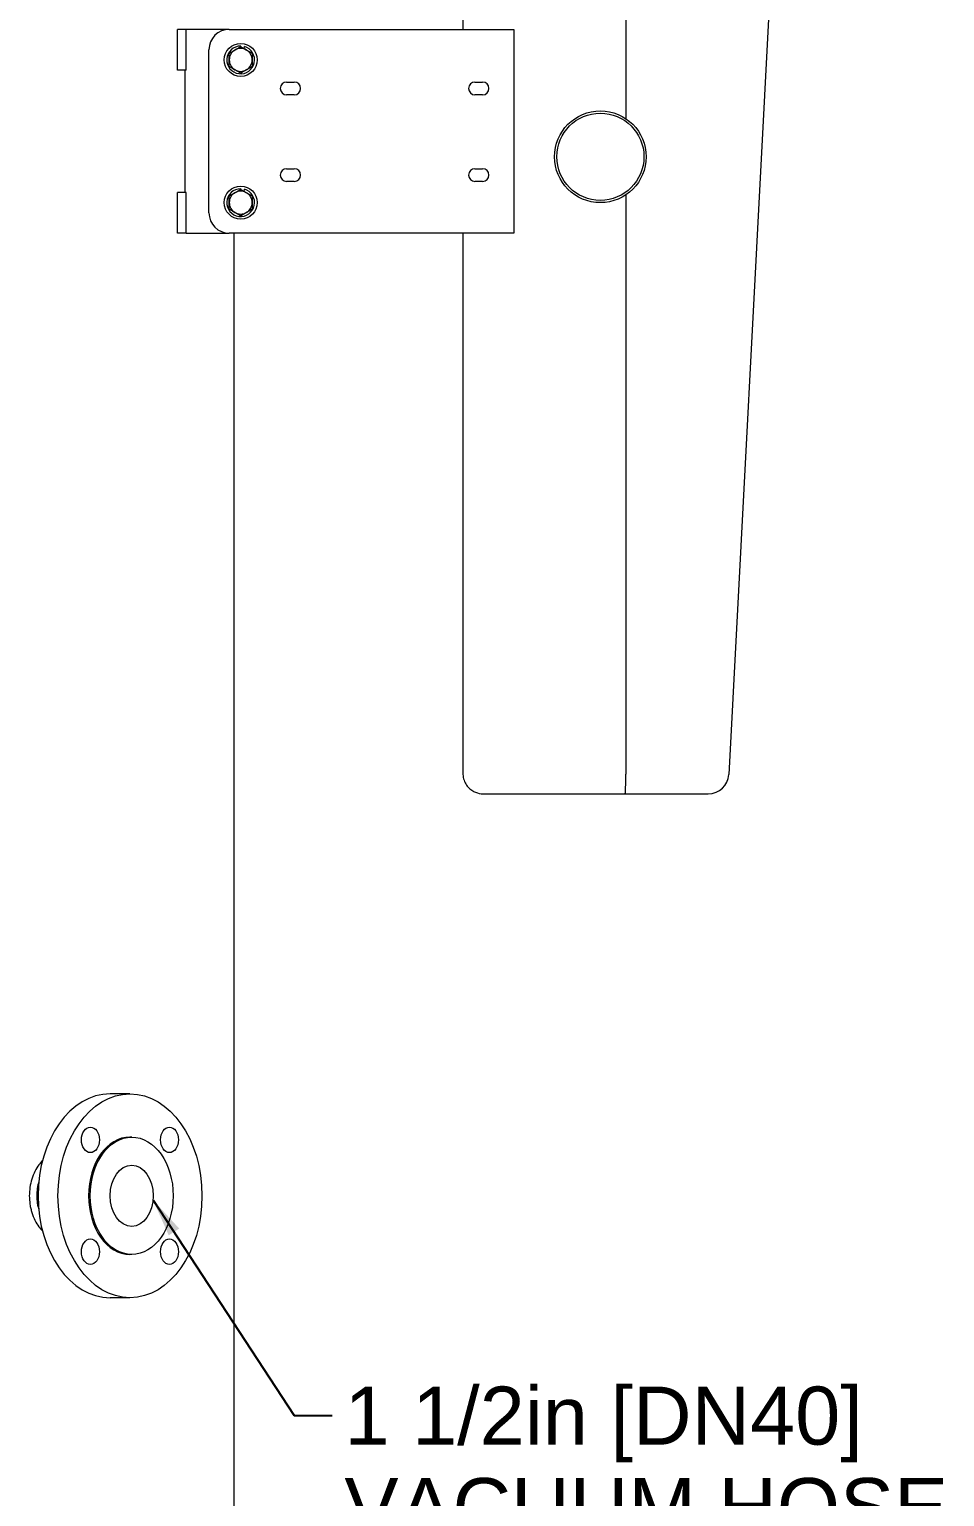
# Model space of a CAD drawing. Header units: inches. Extents: x 12 to 318, y 5 to 204.
# Drawn here: x 251.99 to 274.46, y 52.8 to 88.79 of the extents above; entities that cross this region are included whole.
import ezdxf

# ---------------------------------------------------------------- set-up
doc = ezdxf.new("R2010")
doc.units = ezdxf.units.IN
doc.header["$LTSCALE"] = 9.5
doc.header["$MEASUREMENT"] = 0
doc.layers.add('Symbol (ANSI)', color=7, linetype='Continuous', lineweight=25)
doc.layers.add('Visible', color=7, linetype='Continuous', lineweight=18)
doc.styles.add('Standard D-E', font='arial.ttf')
doc.dimstyles.new('in [mm] D-E NeptuneBenson$7', dxfattribs={"dimscale": 9.5, "dimtxt": 0.15, "dimasz": 0.098425, "dimexe": 0.125, "dimexo": 0.063, "dimgap": 0.031496, "dimtad": 0, "dimtih": 1, "dimtoh": 1, "dimdec": 4, "dimzin": 3, "dimdsep": 46, "dimlunit": 5, "dimtxsty": 'Standard D-E', "dimcen": 0.09, "dimdle": 0.393701, "dimclrd": 256, "dimclre": 256, "dimclrt": 256, "dimadec": 1, "dimazin": 1, "dimtfac": 1, "dimtofl": 0, "dimtmove": 0, "dimatfit": 3, "dimfxl": 1, "dimfrac": 1, "dimtolj": 1, "dimtzin": 4, "dimlwd": -1, "dimlwe": -1, "dimarcsym": 0})

msp = doc.modelspace()

# ---------------------------------------------------------------- linework, layer by layer
at = {"layer": 'Visible'}
for p, q in [((262.628838, 89.039912), (262.628838, 88.789912)), ((266.628838, 89.039912), (266.628838, 86.600326)), ((270.128838, 89.039912), (269.153771, 70.513632)), ((255.838124, 88.789912), (255.624678, 88.789912)), ((255.624678, 87.789912), (255.624678, 88.789912)), ((256.895396, 88.789912), (255.838124, 88.789912)), ((255.838124, 87.789912), (255.838124, 88.789912)), ((256.895396, 88.789912), (263.503838, 88.789912)), ((263.503838, 88.789912), (263.878838, 88.789912)), ((263.878838, 88.789912), (263.878838, 83.789912)), ((256.395396, 84.289912), (256.395396, 88.289912)), ((257.174722, 88.379911), (257.172343, 88.36262)), ((257.260696, 88.315134), (257.267845, 88.367102)), ((255.838124, 87.789912), (255.624678, 87.789912)), ((255.800396, 87.789912), (255.800396, 84.789912)), ((258.301646, 87.496162), (258.489146, 87.496162)), ((262.926646, 87.496162), (263.114146, 87.496162)), ((258.489146, 87.183662), (258.301646, 87.183662)), ((263.114146, 87.183662), (262.926646, 87.183662)), ((258.301646, 85.371162), (258.489146, 85.371162)), ((262.926646, 85.371162), (263.114146, 85.371162)), ((258.489146, 85.058662), (258.301646, 85.058662)), ((263.114146, 85.058662), (262.926646, 85.058662)), ((255.838124, 84.789912), (255.624678, 84.789912)), ((255.624678, 83.789912), (255.624678, 84.789912)), ((255.838124, 83.789912), (255.838124, 84.789912)), ((257.174722, 84.879911), (257.172343, 84.86262)), ((257.260696, 84.815134), (257.267845, 84.867102)), ((266.628838, 84.729497), (266.628838, 70.52023)), ((255.838124, 83.789912), (255.624678, 83.789912)), ((255.838124, 83.789912), (256.895396, 83.789912)), ((263.503838, 83.789912), (256.895396, 83.789912)), ((257.017483, 41.554489), (257.017483, 83.789912)), ((262.628838, 83.789912), (262.628838, 70.539912)), ((263.878838, 83.789912), (263.503838, 83.789912)), ((266.628838, 70.52023), (266.628838, 70.52019)), ((263.128838, 70.039912), (266.613913, 70.039912)), ((266.613913, 70.039912), (268.654462, 70.039912)), ((254.457446, 62.679912), (253.969542, 62.679912)), ((254.499872, 61.619912), (254.457446, 61.619912)), ((254.499872, 58.739912), (254.457446, 58.739912)), ((254.457446, 57.679912), (253.969542, 57.679912))]:
    msp.add_line(p, q, dxfattribs=at)
for centre, radius in [((257.175396, 88.039912), 0.406), ((266.003838, 85.664912), 1.125), ((266.003838, 85.664912), 1.069494), ((257.175396, 84.539912), 0.406)]:
    msp.add_circle(centre, radius, dxfattribs=at)
for centre, radius, start, end in [((256.895396, 88.289912), 0.5, 90, 180), ((257.175396, 88.039912), 0.34, 90.1136485, 74.2221622), ((257.175396, 88.039912), 0.281, 120, 180), ((257.175396, 88.039912), 0.281, 60, 120), ((257.175396, 88.039912), 0.281, 0, 60), ((257.175396, 88.039912), 0.281, 180, 240), ((257.175396, 88.039912), 0.281, 300, 0), ((257.175396, 88.039912), 0.281, 240, 300), ((258.301646, 87.339912), 0.15625, 90, 270), ((258.489146, 87.339912), 0.15625, 270, 90), ((262.926646, 87.339912), 0.15625, 90, 270), ((263.114146, 87.339912), 0.15625, 270, 90), ((258.301646, 85.214912), 0.15625, 90, 270), ((258.489146, 85.214912), 0.15625, 270, 90), ((262.926646, 85.214912), 0.15625, 90, 270), ((263.114146, 85.214912), 0.15625, 270, 90), ((257.175396, 84.539912), 0.34, 90.1136485, 74.2221622), ((257.175396, 84.539912), 0.281, 120, 180), ((257.175396, 84.539912), 0.281, 60, 120), ((257.175396, 84.539912), 0.281, 0, 60), ((256.895396, 84.289912), 0.5, 180, 270), ((257.175396, 84.539912), 0.281, 180, 240), ((257.175396, 84.539912), 0.281, 240, 300), ((257.175396, 84.539912), 0.281, 300, 0), ((268.654462, 70.539912), 0.5, 270, 356.9872125)]:
    msp.add_arc(centre, radius, start, end, dxfattribs=at)
for centre, major_axis in [((253.969542, 60.179912), (0, -2.5)), ((254.457446, 60.179912), (0, -1.44))]:
    msp.add_ellipse(centre, major_axis=major_axis, ratio=0.707106781, start_param=3.141592654, end_param=6.283185307, dxfattribs=at)
for centre, major_axis in [((254.457446, 60.179912), (0, -2.5)), ((253.487446, 61.551699), (0, -0.3125)), ((254.499872, 60.179912), (0, -1.44)), ((255.427446, 61.551699), (0, 0.3125)), ((254.499872, 60.179912), (0, -0.75)), ((253.487446, 58.808125), (0, -0.3125)), ((255.427446, 58.808125), (0, 0.3125))]:
    msp.add_ellipse(centre, major_axis=major_axis, ratio=0.707106781, dxfattribs=at)
for points in [[(256.894396, 88.202147), (256.96969, 88.245618), (257.034896, 88.283265)], [(256.894396, 88.039912), (256.894396, 88.115205), (256.894396, 88.202147)], [(257.034896, 88.283265), (257.100102, 88.320912), (257.175396, 88.364383)], [(257.175396, 88.364383), (257.25069, 88.320912), (257.315896, 88.283265)], [(257.315896, 88.283265), (257.381102, 88.245618), (257.456396, 88.202147)], [(257.456396, 88.202147), (257.456396, 88.115205), (257.456396, 88.039912)], [(256.894396, 87.877676), (256.894396, 87.964618), (256.894396, 88.039912)], [(257.034896, 87.796559), (256.96969, 87.834205), (256.894396, 87.877676)], [(257.456396, 87.877676), (257.381102, 87.834205), (257.315896, 87.796559)], [(257.456396, 88.039912), (257.456396, 87.964618), (257.456396, 87.877676)], [(257.175396, 87.715441), (257.100102, 87.758912), (257.034896, 87.796559)], [(257.315896, 87.796559), (257.25069, 87.758912), (257.175396, 87.715441)], [(256.894396, 84.702147), (256.96969, 84.745618), (257.034896, 84.783265)], [(256.894396, 84.539912), (256.894396, 84.615205), (256.894396, 84.702147)], [(257.034896, 84.783265), (257.100102, 84.820912), (257.175396, 84.864383)], [(257.175396, 84.864383), (257.25069, 84.820912), (257.315896, 84.783265)], [(257.315896, 84.783265), (257.381102, 84.745618), (257.456396, 84.702147)], [(257.456396, 84.702147), (257.456396, 84.615205), (257.456396, 84.539912)], [(256.894396, 84.377676), (256.894396, 84.464618), (256.894396, 84.539912)], [(257.034896, 84.296559), (256.96969, 84.334205), (256.894396, 84.377676)], [(257.175396, 84.215441), (257.100102, 84.258912), (257.034896, 84.296559)], [(257.315896, 84.296559), (257.25069, 84.258912), (257.175396, 84.215441)], [(257.456396, 84.377676), (257.381102, 84.334205), (257.315896, 84.296559)], [(257.456396, 84.539912), (257.456396, 84.464618), (257.456396, 84.377676)]]:
    msp.add_rational_spline(points, [1, 1.0379548493, 1], degree=2, dxfattribs=at)
for points, knots in [([(262.628838, 70.539912), (262.628838, 70.536103), (262.628882, 70.532293), (262.629056, 70.524677), (262.629187, 70.520869), (262.629361, 70.517065)], [0, 0, 0, 0, 0.02179182287, 0.02179182287, 0.04358364573, 0.04358364573, 0.04358364573, 0.04358364573]), ([(262.629361, 70.517065), (262.630557, 70.490911), (262.633847, 70.46473), (262.64872, 70.392254), (262.664763, 70.348646), (262.70545, 70.2703), (262.729679, 70.236151), (262.784509, 70.174919), (262.815457, 70.148394), (262.876806, 70.106617), (262.907507, 70.090291), (263.000617, 70.052037), (263.06484, 70.039912), (263.128838, 70.039912)], [0, 0, 0, 0, 0.149800817, 0.149800817, 0.428588717, 0.428588717, 0.707376616, 0.707376616, 1.001725402, 1.001725402, 1.272561917, 1.272561917, 1.806967326, 1.806967326, 1.806967326, 1.806967326]), ([(266.613913, 70.039912), (266.61392, 70.039912), (266.613927, 70.039912), (266.615624, 70.040005), (266.617348, 70.051069), (266.620797, 70.09571), (266.622479, 70.130516), (266.625384, 70.21953), (266.626579, 70.272877), (266.628274, 70.391262), (266.628757, 70.455163), (266.628838, 70.52019)], [-0.001946091, -0.001946091, -0.001946091, -0.001946091, 0, 0, 0.46111037, 0.46111037, 0.957424131, 0.957424131, 1.453469453, 1.453469453, 1.949372756, 1.949372756, 1.949372756, 1.949372756]), ([(252.310032, 61.041312), (252.278924, 61.009844), (252.24982, 60.975725), (252.187723, 60.892256), (252.154244, 60.838358), (252.095022, 60.720987), (252.069279, 60.657517), (252.027843, 60.525111), (252.012121, 60.456071), (251.991482, 60.317225), (251.986572, 60.247419), (251.986572, 60.179912)], [14.017826146, 14.017826146, 14.017826146, 14.017826146, 14.403521122, 14.403521122, 14.917929978, 14.917929978, 15.432338834, 15.432338834, 15.946747689, 15.946747689, 16.461156545, 16.461156545, 16.461156545, 16.461156545]), ([(252.218921, 60.527252), (252.20317, 60.473734), (252.191059, 60.418316), (252.173808, 60.301264), (252.169506, 60.239572), (252.169506, 60.179912)], [-0.8672816261, -0.8672816261, -0.8672816261, -0.8672816261, -0.4546095011, -0.4546095011, 0, 0, 0, 0]), ([(251.986572, 60.179912), (251.986572, 60.112404), (251.991482, 60.042598), (252.007213, 59.936769), (252.014111, 59.900467), (252.022422, 59.86462)], [16.4611565452, 16.4611565452, 16.4611565452, 16.4611565452, 16.9755673398, 16.9755673398, 17.2453312357, 17.2453312357, 17.2453312357, 17.2453312357]), ([(252.169506, 60.179912), (252.169506, 60.120252), (252.173808, 60.058559), (252.187478, 59.965805), (252.193346, 59.934494), (252.200395, 59.903558)], [0, 0, 0, 0, 0.4546095011, 0.4546095011, 0.6872546863, 0.6872546863, 0.6872546863, 0.6872546863]), ([(252.022422, 59.86462), (252.029985, 59.832121), (252.038708, 59.799993), (252.069279, 59.702305), (252.095023, 59.638835), (252.154246, 59.521463), (252.187724, 59.467566), (252.249821, 59.384097), (252.278925, 59.349979), (252.310032, 59.318512)], [0.784174691, 0.784174691, 0.784174691, 0.784174691, 1.028821589, 1.028821589, 1.543232384, 1.543232384, 2.057643178, 2.057643178, 2.443330669, 2.443330669, 2.443330669, 2.443330669])]:
    msp.add_open_spline(points, degree=3, knots=knots, dxfattribs=at)
msp.add_open_spline([(252.200395, 59.903558), (252.205869, 59.879626), (252.212049, 59.855918), (252.218921, 59.832571)], degree=3, dxfattribs=at)

# ---------------------------------------------------------------- texts
at = {"layer": 'Symbol (ANSI)', "insert": (259.721896, 55.500253), "char_height": 1.42500005, "width": 14.82564891, "attachment_point": 1, "line_spacing_factor": 0.944221, "style": 'Standard D-E'}
msp.add_mtext('\\fArial|b0|i0;1 1/2in [DN40] \\P\\fArial|b0|i0;VACUUM HOSE\\P\\fArial|b0|i0;CONNECTION\\P', dxfattribs=at)

# ---------------------------------------------------------------- leaders
at = {"layer": 'Symbol (ANSI)', "annotation_type": 0, "has_hookline": 1, "hookline_direction": 0, "text_width": 14.705884}
msp.add_leader([(255.024972, 60.074842), (258.487644, 54.787753), (259.422683, 54.787753)], dimstyle='in [mm] D-E NeptuneBenson$7', override={"dimtad": 0}, dxfattribs=at)

doc.saveas('drawing.dxf')
